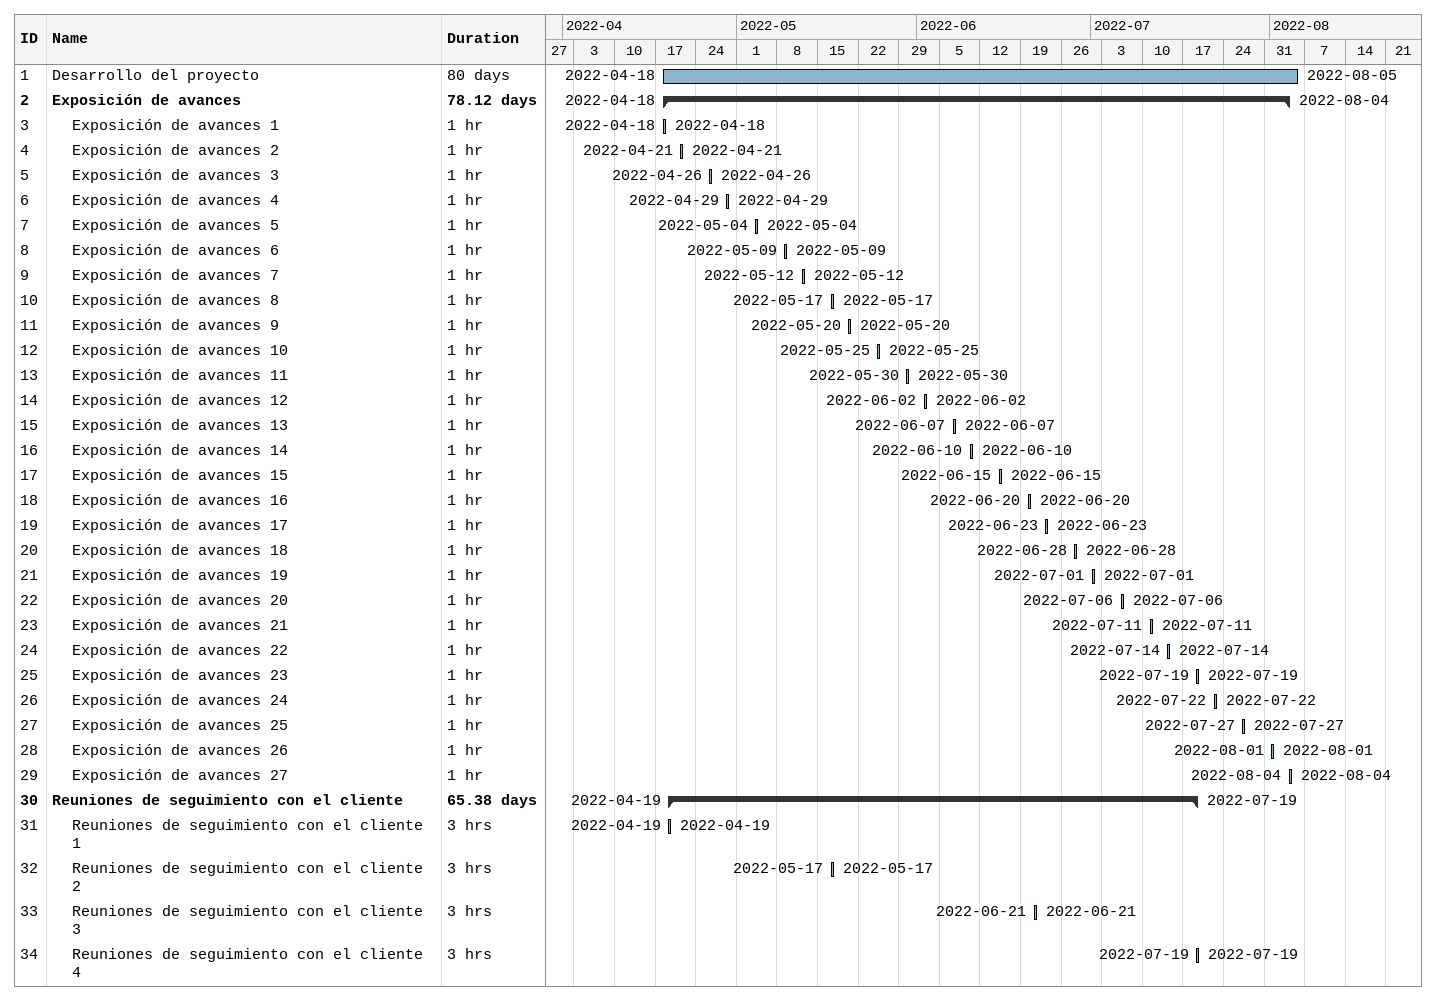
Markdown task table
| ID | Level | Task | Duration | Start | Finish |
|---|---|---|---|---|---|
| 1 | 1 | Desarrollo del proyecto | 80d | 2022-04-18 | 2022-08-05 |
| 2 | 1 | **Exposición de avances** | 78.12d | 2022-04-18 | 2022-08-04 |
| 3 | 2 | Exposición de avances 1 | 1h | 2022-04-18 | 2022-04-18 |
| 4 | 2 | Exposición de avances 2 | 1h | 2022-04-21 | 2022-04-21 |
| 5 | 2 | Exposición de avances 3 | 1h | 2022-04-26 | 2022-04-26 |
| 6 | 2 | Exposición de avances 4 | 1h | 2022-04-29 | 2022-04-29 |
| 7 | 2 | Exposición de avances 5 | 1h | 2022-05-04 | 2022-05-04 |
| 8 | 2 | Exposición de avances 6 | 1h | 2022-05-09 | 2022-05-09 |
| 9 | 2 | Exposición de avances 7 | 1h | 2022-05-12 | 2022-05-12 |
| 10 | 2 | Exposición de avances 8 | 1h | 2022-05-17 | 2022-05-17 |
| 11 | 2 | Exposición de avances 9 | 1h | 2022-05-20 | 2022-05-20 |
| 12 | 2 | Exposición de avances 10 | 1h | 2022-05-25 | 2022-05-25 |
| 13 | 2 | Exposición de avances 11 | 1h | 2022-05-30 | 2022-05-30 |
| 14 | 2 | Exposición de avances 12 | 1h | 2022-06-02 | 2022-06-02 |
| 15 | 2 | Exposición de avances 13 | 1h | 2022-06-07 | 2022-06-07 |
| 16 | 2 | Exposición de avances 14 | 1h | 2022-06-10 | 2022-06-10 |
| 17 | 2 | Exposición de avances 15 | 1h | 2022-06-15 | 2022-06-15 |
| 18 | 2 | Exposición de avances 16 | 1h | 2022-06-20 | 2022-06-20 |
| 19 | 2 | Exposición de avances 17 | 1h | 2022-06-23 | 2022-06-23 |
| 20 | 2 | Exposición de avances 18 | 1h | 2022-06-28 | 2022-06-28 |
| 21 | 2 | Exposición de avances 19 | 1h | 2022-07-01 | 2022-07-01 |
| 22 | 2 | Exposición de avances 20 | 1h | 2022-07-06 | 2022-07-06 |
| 23 | 2 | Exposición de avances 21 | 1h | 2022-07-11 | 2022-07-11 |
| 24 | 2 | Exposición de avances 22 | 1h | 2022-07-14 | 2022-07-14 |
| 25 | 2 | Exposición de avances 23 | 1h | 2022-07-19 | 2022-07-19 |
| 26 | 2 | Exposición de avances 24 | 1h | 2022-07-22 | 2022-07-22 |
| 27 | 2 | Exposición de avances 25 | 1h | 2022-07-27 | 2022-07-27 |
| 28 | 2 | Exposición de avances 26 | 1h | 2022-08-01 | 2022-08-01 |
| 29 | 2 | Exposición de avances 27 | 1h | 2022-08-04 | 2022-08-04 |
| 30 | 1 | **Reuniones de seguimiento con el cliente** | 65.38d | 2022-04-19 | 2022-07-19 |
| 31 | 2 | Reuniones de seguimiento con el cliente 1 | 3h | 2022-04-19 | 2022-04-19 |
| 32 | 2 | Reuniones de seguimiento con el cliente 2 | 3h | 2022-05-17 | 2022-05-17 |
| 33 | 2 | Reuniones de seguimiento con el cliente 3 | 3h | 2022-06-21 | 2022-06-21 |
| 34 | 2 | Reuniones de seguimiento con el cliente 4 | 3h | 2022-07-19 | 2022-07-19 |
